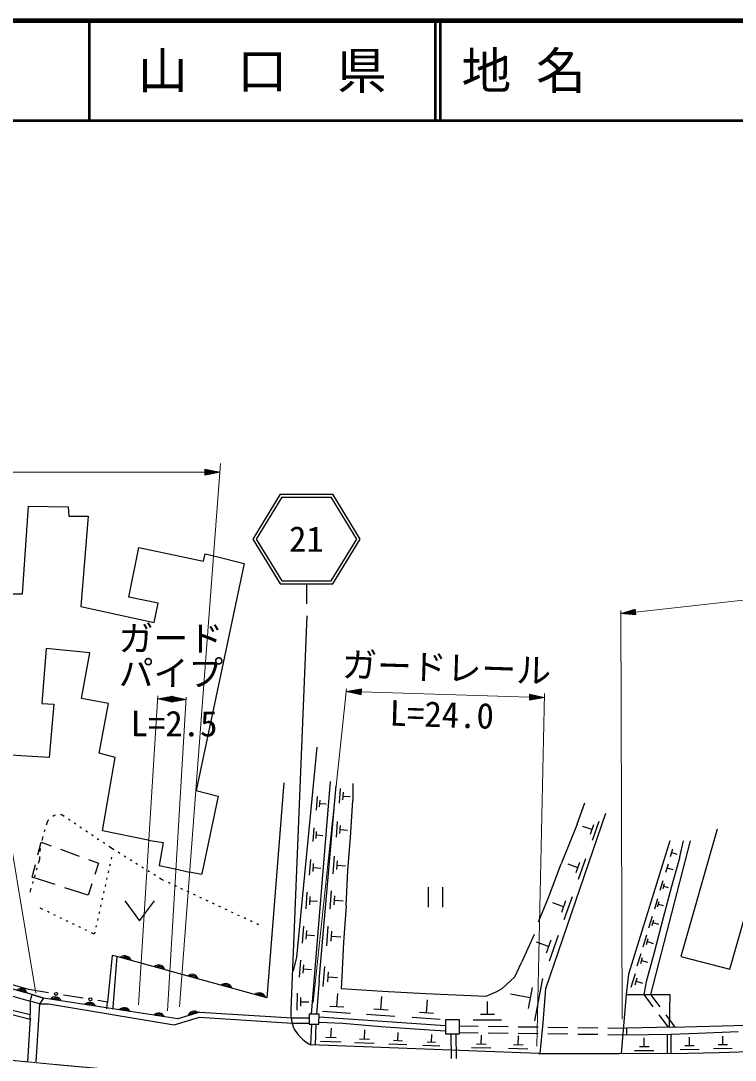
# Model space of a CAD drawing. Units: millimetres, scale not verified. Extents: x 40000 to 680000, y 20000 to 380000.
# Drawn here: x 326116 to 397878, y 275646 to 380000 of the extents above; entities that cross this region are included whole.
import ezdxf
from ezdxf.enums import TextEntityAlignment as Align

# ---------------------------------------------------------------- set-up
doc = ezdxf.new("R2010")
doc.units = ezdxf.units.MM
doc.header["$LTSCALE"] = 1000
doc.linetypes.add('CHAIN', pattern=[18.5, 12, -1.5, 3.5, -1.5])
for name, color, linetype, lineweight in [('M-BGD', 7, 'Continuous', 25), ('M-BMK', 2, 'CHAIN', 13), ('M-STR-HTXT', 7, 'Continuous', 13), ('M-STR-STRC', 7, 'Continuous', 25), ('M-TTL', 2, 'Continuous', 140), ('M-TTL-LINE', 7, 'Continuous', 50)]:
    doc.layers.add(name, color=color, linetype=linetype, lineweight=lineweight)
doc.layers.add('M-TTL-TXT', color=7, linetype='Continuous')
doc.styles.add('ＭＳ ゴシック', font='')
doc.styles.get('ＭＳ ゴシック').set_extended_font_data('MS Gothic')

msp = doc.modelspace()

# ---------------------------------------------------------------- linework, layer by layer
at = {"layer": 'M-BGD'}
for p, q in [((326289, 322467), (326882, 331273)), ((326882, 331273), (330861, 331188)), ((330861, 331188), (330946, 330257)), ((330946, 330257), (332893, 330257)), ((332893, 330257), (332131, 321197)), ((336957, 322129), (337973, 327124)), ((337973, 327124), (344469, 325746)), ((344469, 325746), (344593, 326354)), ((344593, 326354), (344632, 326497)), ((344632, 326497), (345509, 326277)), ((345509, 326277), (348557, 325515)), ((348557, 325515), (343731, 302740)), ((325358, 322467), (326289, 322467)), ((339921, 321536), (336957, 322129)), ((339497, 319589), (339921, 321536)), ((332131, 321197), (339497, 319589)), ((328660, 316964), (328237, 311461)), ((333063, 316541), (328660, 316964)), ((332216, 311969), (333063, 316541)), ((328237, 311461), (329422, 311376)), ((329422, 311376), (328976, 306051)), ((334925, 311461), (332216, 311969)), ((333994, 306465), (334925, 311461)), ((355838, 307058), (353806, 285976)), ((326120, 306211), (324298, 306323)), ((328976, 306051), (326120, 306211)), ((335603, 306042), (333994, 306465)), ((334333, 298676), (335603, 306042)), ((343731, 302740), (345932, 302147)), ((352536, 303502), (350843, 281912)), ((355314, 280265), (357238, 303612)), ((356092, 283690), (357806, 303216)), ((358140, 301444), (358244, 302933)), ((359479, 303417), (359479, 301724)), ((345932, 302147), (344323, 294527)), ((355828, 300751), (355924, 302130)), ((356128, 301077), (356176, 301766)), ((358464, 301796), (358516, 302540)), ((358490, 302168), (359185, 302120)), ((359225, 297999), (359479, 301724)), ((356152, 301422), (356795, 301377)), ((382000, 299353), (382762, 301470)), ((328788, 299661), (328670, 299254)), ((328939, 299783), (328788, 299661)), ((329477, 300221), (329327, 300098)), ((329603, 300231), (329477, 300221)), ((330227, 300281), (330101, 300271)), ((330480, 300112), (330227, 300281)), ((331061, 299722), (330895, 299834)), ((357826, 298046), (357935, 299609)), ((378867, 282843), (384879, 300454)), ((384193, 299617), (383507, 297699)), ((328530, 298774), (328474, 298582)), ((331643, 299333), (331477, 299444)), ((332225, 298944), (332059, 299055)), ((332807, 298555), (332641, 298666)), ((338905, 297745), (334333, 298676)), ((355487, 297589), (355583, 298967)), ((355787, 297914), (355835, 298604)), ((358166, 298415), (358220, 299197)), ((358193, 298806), (358923, 298756)), ((382000, 299353), (380391, 295374)), ((383466, 298795), (382571, 299114)), ((383638, 299275), (383295, 298316)), ((396055, 298845), (392414, 286061)), ((327836, 296265), (328168, 297534)), ((328168, 297534), (329171, 297171)), ((328334, 298102), (328216, 297695)), ((333389, 298166), (333223, 298277)), ((333971, 297777), (333805, 297888)), ((334553, 297387), (334386, 297499)), ((338905, 297745), (340429, 297491)), ((340429, 297491), (340005, 295205)), ((355811, 298259), (356454, 298215)), ((358971, 294697), (359225, 297999)), ((391313, 297660), (387165, 284283)), ((393345, 297660), (389381, 282245)), ((392329, 296051), (392668, 297660)), ((328054, 296885), (328035, 296589)), ((330111, 296829), (331991, 296147)), ((335221, 296940), (334968, 297109)), ((335475, 296782), (335221, 296940)), ((336069, 296412), (335900, 296518)), ((391392, 296103), (391625, 296868)), ((391508, 296485), (392018, 296330)), ((397325, 284791), (400881, 297237)), ((327985, 295794), (327872, 295411)), ((328004, 296090), (327985, 295794)), ((332930, 295805), (333933, 295442)), ((333933, 295442), (333557, 294301)), ((335080, 295333), (335036, 295138)), ((335233, 296018), (335189, 295821)), ((336664, 296042), (336494, 296148)), ((337258, 295672), (337088, 295778)), ((337852, 295302), (337682, 295408)), ((355131, 294213), (355242, 295805)), ((355477, 294589), (355533, 295385)), ((357492, 294373), (357614, 296121)), ((357872, 294785), (357933, 295659)), ((379121, 291987), (380391, 295374)), ((382247, 295495), (381873, 294448)), ((382853, 295869), (382105, 293774)), ((390913, 294537), (391170, 295376)), ((392329, 296051), (391483, 293088)), ((327250, 294028), (327583, 295298)), ((327731, 294931), (327675, 294739)), ((334926, 294650), (334882, 294455)), ((338446, 294933), (338277, 295038)), ((339041, 294563), (338871, 294668)), ((339635, 294193), (339465, 294298)), ((340005, 295205), (341614, 294866)), ((341614, 294866), (343053, 294527)), ((344279, 294288), (343053, 294527)), ((344323, 294527), (344279, 294288)), ((355505, 294987), (356248, 294936)), ((357903, 295222), (358719, 295166)), ((358801, 291141), (358971, 294697)), ((382060, 294971), (381082, 295320)), ((391041, 294956), (391601, 294786)), ((329583, 293273), (327250, 294028)), ((327337, 293588), (327280, 293396)), ((327534, 294259), (327478, 294068)), ((333244, 293351), (332868, 292211)), ((334620, 293284), (334576, 293089)), ((334773, 293967), (334729, 293772)), ((340314, 293770), (340059, 293928)), ((340487, 293689), (340314, 293770)), ((341121, 293393), (340940, 293478)), ((390354, 292705), (390652, 293681)), ((390624, 292890), (390773, 293378)), ((327139, 292916), (327027, 292533)), ((332868, 292211), (330535, 292965)), ((334466, 292601), (334422, 292406)), ((341755, 293097), (341574, 293182)), ((342390, 292801), (342208, 292886)), ((343024, 292505), (342843, 292589)), ((343658, 292209), (343477, 292293)), ((354777, 290859), (354892, 292508)), ((357197, 290815), (357324, 292650)), ((367020, 293025), (367020, 291025)), ((368520, 291025), (368520, 293025)), ((391483, 293088), (390636, 289955)), ((390698, 293134), (391154, 292995)), ((334160, 291235), (334116, 291040)), ((334313, 291918), (334269, 291723)), ((336552, 291649), (338052, 289649)), ((338052, 289649), (339552, 291649)), ((344292, 291912), (344111, 291997)), ((344927, 291616), (344745, 291701)), ((345561, 291320), (345380, 291405)), ((355136, 291248), (355193, 292073)), ((355164, 291661), (355934, 291608)), ((357596, 291248), (357659, 292165)), ((357628, 291707), (358484, 291648)), ((378105, 289532), (379121, 291987)), ((380617, 291061), (379544, 291444)), ((380822, 291636), (380412, 290487)), ((381487, 292046), (380666, 289748)), ((389790, 290857), (390106, 291892)), ((390076, 291053), (390233, 291570)), ((390155, 291311), (390637, 291164)), ((328347, 290777), (328061, 290914)), ((328978, 290474), (328798, 290561)), ((329609, 290172), (329429, 290258)), ((334006, 290552), (333962, 290357)), ((346195, 291024), (346014, 291109)), ((346830, 290728), (346648, 290813)), ((347464, 290432), (347283, 290516)), ((348098, 290136), (347917, 290220)), ((358801, 291141), (358547, 287500)), ((389204, 288939), (389563, 290114)), ((330240, 289869), (330060, 289956)), ((330872, 289567), (330691, 289653)), ((331503, 289264), (331322, 289350)), ((333700, 289186), (333656, 288991)), ((333853, 289869), (333809, 289674)), ((348732, 289839), (348551, 289924)), ((349367, 289543), (349185, 289628)), ((349993, 289251), (349820, 289332)), ((354416, 287412), (354534, 289107)), ((356863, 287133), (357000, 289112)), ((389529, 289161), (389708, 289748)), ((389618, 289455), (390167, 289288)), ((390636, 289955), (389705, 286315)), ((303768, 288093), (327051, 281573)), ((332134, 288961), (331954, 289048)), ((332765, 288659), (332585, 288745)), ((333502, 288306), (333216, 288443)), ((333546, 288503), (333502, 288306)), ((354784, 287812), (354843, 288659)), ((354814, 288236), (355605, 288181)), ((357293, 287600), (357362, 288590)), ((357327, 288095), (358251, 288032)), ((377682, 288262), (376412, 285468)), ((380099, 288162), (379176, 285579)), ((388616, 287015), (388992, 288244)), ((358547, 287500), (358378, 284029)), ((379121, 287055), (377915, 287485)), ((379352, 287701), (378890, 286409)), ((388956, 287247), (389144, 287862)), ((389050, 287555), (389624, 287380)), ((335288, 286169), (334841, 281489)), ((335772, 286061), (335288, 286169)), ((335772, 286061), (335349, 280981)), ((350843, 281912), (335772, 286061)), ((353806, 285976), (353467, 284621)), ((388033, 285106), (388416, 286360)), ((388380, 285343), (388571, 285970)), ((389705, 286315), (388943, 283521)), ((392414, 286061), (397325, 284791)), ((354125, 283982), (354243, 285674)), ((354493, 284381), (354552, 285228)), ((356499, 283031), (356641, 285063)), ((375735, 284029), (376412, 285468)), ((388476, 285656), (389061, 285478)), ((342314, 284276), (342291, 284283)), ((354522, 284805), (355312, 284750)), ((356941, 283511), (357012, 284527)), ((356976, 284019), (357925, 283954)), ((358378, 284029), (358293, 282843)), ((374465, 282843), (375735, 284029)), ((378531, 283854), (377718, 279607)), ((387165, 284283), (386911, 282251)), ((387428, 282963), (387856, 284367)), ((387816, 283228), (388030, 283930)), ((326900, 282743), (323572, 283693)), ((356092, 283690), (355810, 280257)), ((358293, 282843), (362442, 282589)), ((373872, 282505), (374465, 282843)), ((377478, 282955), (377072, 280831)), ((378570, 279382), (378867, 282843)), ((387923, 283579), (388578, 283379)), ((388943, 283521), (388689, 282251)), ((327074, 280203), (319469, 282028)), ((328914, 282425), (326900, 282743)), ((327051, 281573), (327246, 282228)), ((327246, 282228), (328382, 281890)), ((328382, 281890), (327983, 281319)), ((332371, 281879), (330396, 282191)), ((353877, 280659), (353916, 282375)), ((354230, 281080), (354250, 281938)), ((357866, 281007), (357955, 282331)), ((362292, 280706), (362381, 282030)), ((362442, 282589), (366760, 282335)), ((366760, 282335), (372856, 282081)), ((372856, 282081), (373872, 282505)), ((377275, 281893), (375292, 282271)), ((386911, 282251), (386436, 276322)), ((386911, 282251), (388689, 282251)), ((388689, 282251), (389612, 281008)), ((388689, 282251), (391322, 282228)), ((389381, 282245), (390305, 281002)), ((391322, 282228), (391254, 278943)), ((319841, 281554), (327058, 279781)), ((327983, 281319), (327051, 281573)), ((327051, 281573), (327051, 280219)), ((327983, 281319), (327644, 275477)), ((327983, 281319), (328914, 281319)), ((328914, 281319), (341529, 279203)), ((334841, 281489), (333853, 281645)), ((334756, 280811), (334841, 281489)), ((335349, 280981), (335333, 280774)), ((354240, 281509), (355040, 281491)), ((358575, 280958), (357156, 281055)), ((363002, 280657), (361583, 280754)), ((366876, 280394), (366965, 281719)), ((372993, 280225), (372992, 281553)), ((327051, 279880), (326797, 275477)), ((327058, 279781), (327074, 280203)), ((341529, 279203), (344064, 279957)), ((344064, 279957), (353383, 279372)), ((344084, 280461), (353391, 279899)), ((353391, 279899), (355089, 279888)), ((356080, 280006), (368778, 279119)), ((359246, 280343), (356408, 280536)), ((363673, 280042), (360835, 280235)), ((368256, 279730), (365418, 279923)), ((367585, 280346), (366166, 280442)), ((373704, 280225), (372281, 280225)), ((390209, 280205), (391133, 278962)), ((390902, 280199), (391825, 278956)), ((353383, 279372), (355080, 279361)), ((355251, 277177), (355334, 279275)), ((355702, 277160), (355785, 279258)), ((356072, 279453), (358463, 279372)), ((357275, 277900), (357312, 278870)), ((358463, 279372), (362273, 279033)), ((360640, 277756), (360675, 278689)), ((362273, 279033), (367183, 278695)), ((367183, 278695), (368778, 278600)), ((370192, 279089), (372073, 279064)), ((374415, 279655), (371570, 279657)), ((373073, 279051), (375072, 279025)), ((376072, 279011), (378072, 278985)), ((378301, 276324), (378570, 279382)), ((379072, 278972), (381072, 278946)), ((382072, 278933), (384072, 278906)), ((385072, 278893), (386952, 278868)), ((391567, 278949), (386952, 278868)), ((386952, 278868), (386952, 278209)), ((391567, 278949), (403590, 279287)), ((357795, 277880), (356755, 277920)), ((361140, 277736), (360140, 277775)), ((364460, 277574), (363547, 277609)), ((364003, 277592), (364035, 278443)), ((367367, 277435), (367397, 278220)), ((369321, 278278), (369341, 275815)), ((369813, 278278), (369834, 275815)), ((370192, 278429), (372073, 278404)), ((372369, 277246), (372385, 278152)), ((373073, 278391), (375072, 278365)), ((376072, 278352), (378072, 278326)), ((376080, 277176), (376096, 278082)), ((379072, 278312), (381072, 278286)), ((382072, 278273), (384072, 278247)), ((385072, 278234), (386952, 278209)), ((386952, 278209), (391398, 278271)), ((388739, 276980), (388740, 277877)), ((391047, 278266), (391047, 276284)), ((391398, 278271), (394107, 278356)), ((391398, 278271), (391398, 276281)), ((393294, 277094), (393277, 277971)), ((394107, 278356), (398171, 278525)), ((396637, 277189), (396621, 278066)), ((378105, 276324), (355251, 277177)), ((358299, 277444), (356220, 277524)), ((361625, 277317), (359624, 277394)), ((364902, 277192), (363077, 277262)), ((368196, 277066), (366513, 277130)), ((367788, 277419), (366947, 277451)), ((373333, 276839), (371391, 276876)), ((372854, 277237), (371883, 277255)), ((377043, 276770), (375101, 276806)), ((376565, 277167), (375594, 277185)), ((389699, 276593), (387777, 276598)), ((389219, 276979), (388258, 276981)), ((394240, 276736), (392361, 276701)), ((393763, 277103), (392824, 277086)), ((397584, 276830), (395705, 276796)), ((397107, 277197), (396168, 277180)), ((403836, 276636), (396270, 276388)), ((378105, 276324), (386233, 276324)), ((391529, 276281), (386233, 276324)), ((391398, 276281), (391398, 276282)), ((396270, 276388), (391529, 276281))]:
    msp.add_line(p, q, dxfattribs=at)
msp.add_lwpolyline([(344084, 280461), (341883, 279788), (328382, 281890), (327246, 282228), (303973, 288659), (294624, 289871), (294793, 295543)], dxfattribs=at)
for points in [[(355079, 279279), (356069, 279263), (356084, 280253), (355095, 280268)], [(370192, 279693), (368778, 279693), (368778, 278278), (370192, 278278)]]:
    msp.add_lwpolyline(points, close=True, dxfattribs=at)
for centre in [(329655, 282308), (333112, 281762)]:
    msp.add_circle(centre, 150, dxfattribs=at)
for centre, radius, start, end in [((336576, 285472), 654, 17.38787, 131.82971), ((336576, 285472), 523, 27.19911, 122.01847), ((336576, 285472), 392, 49.07556, 100.14202), ((339950, 284543), 654, 17.38787, 131.82971), ((339950, 284543), 523, 27.19911, 122.01847), ((339950, 284543), 392, 49.07556, 100.14202), ((343325, 283614), 654, 17.38787, 131.82971), ((343325, 283614), 523, 27.19911, 122.01847), ((343325, 283614), 392, 49.07556, 100.14202), ((326141, 282166), 654, 17.33194, 131.77378), ((346699, 282685), 654, 17.38787, 131.82971), ((346699, 282685), 523, 27.19911, 122.01847), ((346699, 282685), 392, 49.07556, 100.14202), ((326141, 282166), 523, 27.14318, 121.96254), ((326141, 282166), 392, 49.01963, 100.08608), ((329578, 281345), 654, 23.92894, 138.37077), ((329578, 281345), 523, 33.74017, 128.55954), ((350074, 281756), 654, 17.38787, 131.82971), ((350074, 281756), 523, 27.19911, 122.01847), ((350074, 281756), 392, 49.07556, 100.14202), ((329578, 281345), 392, 55.61663, 106.68308), ((333037, 280807), 654, 23.92894, 138.37077), ((333037, 280807), 523, 33.74017, 128.55954), ((333037, 280807), 392, 55.61663, 106.68308), ((336495, 280268), 654, 23.92894, 138.37077), ((336495, 280268), 523, 33.74017, 128.55954), ((336495, 280268), 392, 55.61663, 106.68308), ((339953, 279730), 654, 23.92894, 138.37077), ((339953, 279730), 523, 33.74017, 128.55954), ((339953, 279730), 392, 55.61663, 106.68308), ((343519, 279918), 654, 49.79119, 164.23303), ((343519, 279918), 523, 59.60243, 154.42179), ((343519, 279918), 392, 81.47888, 132.54534)]:
    msp.add_arc(centre, radius, start, end, dxfattribs=at)
msp.add_open_spline([(353251, 280727), (353240, 280349), (353239, 280225), (353276, 279906), (353318, 279541), (353337, 279326), (353479, 278988), (353621, 278653), (353756, 278490), (353984, 278207), (354195, 277944), (354333, 277808), (354598, 277599), (354837, 277411), (354940, 277350), (355251, 277177)], degree=3, knots=[0, 0, 0, 0, 1, 1, 1, 2, 2, 2, 3, 3, 3, 4, 4, 4, 5, 5, 5, 5], dxfattribs=at)
at = {"layer": 'M-BMK'}
msp.add_open_spline([(267626, 281306), (281326, 280041), (284794, 279728), (295790, 278634), (304662, 277751), (309625, 277184), (318497, 276301), (325346, 275619), (329182, 275224), (336040, 274637), (340310, 274272), (342704, 274096), (346978, 273792), (354221, 273277), (356541, 273183), (365537, 272718)], degree=3, knots=[0, 0, 0, 0, 1, 1, 1, 2, 2, 2, 3, 3, 3, 4, 4, 4, 5, 5, 5, 5], dxfattribs=at)
at = {"layer": 'M-STR-HTXT'}
for p, q in [((342068, 281009), (346176, 335548)), ((274746, 334674), (344610, 334674)), ((346110, 334674), (344610, 334974)), ((344610, 334974), (344610, 334374)), ((344910, 334914), (344610, 334914)), ((344610, 334854), (345210, 334854)), ((345510, 334794), (344610, 334794)), ((344610, 334734), (345810, 334734)), ((346110, 334674), (344610, 334374)), ((346110, 334674), (344610, 334674)), ((344610, 334614), (345810, 334614)), ((345510, 334554), (344610, 334554)), ((344610, 334494), (345210, 334494)), ((344910, 334434), (344610, 334434)), ((457787, 328338), (387868, 320644)), ((320496, 325099), (327627, 282367)), ((386520, 279776), (386376, 320798)), ((386377, 320480), (387836, 320942)), ((386377, 320480), (387868, 320644)), ((386377, 320480), (387901, 320346)), ((387862, 320704), (386669, 320573)), ((387875, 320585), (386682, 320453)), ((386961, 320665), (387855, 320764)), ((386987, 320427), (387882, 320525)), ((387849, 320823), (387252, 320758)), ((387888, 320465), (387292, 320400)), ((387544, 320850), (387842, 320883)), ((387596, 320373), (387895, 320406)), ((387901, 320346), (387836, 320942)), ((337953, 281221), (339896, 312222)), ((339878, 311932), (341384, 312197)), ((340480, 312038), (341380, 312017)), ((341381, 312077), (340782, 312091)), ((342744, 312110), (340860, 280613)), ((341083, 312144), (341383, 312137)), ((341237, 312201), (341223, 311601)), ((342132, 312000), (341233, 312021)), ((341234, 312081), (341834, 312067)), ((341535, 312134), (341235, 312141)), ((342729, 311866), (341237, 312201)), ((341370, 311597), (341384, 312197)), ((355471, 281429), (358848, 312938)), ((358820, 312676), (360328, 312929)), ((358820, 312676), (360309, 312329)), ((358820, 312676), (360319, 312629)), ((360317, 312569), (359117, 312607)), ((360321, 312689), (359121, 312727)), ((359415, 312537), (360315, 312509)), ((359423, 312777), (360323, 312749)), ((360313, 312449), (359713, 312468)), ((360324, 312809), (359725, 312828)), ((360011, 312399), (360311, 312389)), ((360026, 312878), (360326, 312869)), ((360309, 312329), (360328, 312929)), ((360319, 312629), (377216, 312099)), ((377225, 312399), (377206, 311799)), ((378715, 312052), (377206, 311799)), ((377214, 312039), (378413, 312001)), ((378715, 312052), (377216, 312099)), ((377218, 312159), (378417, 312121)), ((378119, 312190), (377220, 312219)), ((377222, 312279), (377821, 312260)), ((377523, 312329), (377223, 312339)), ((378715, 312052), (377225, 312399)), ((377958, 277051), (378724, 312456)), ((339878, 311932), (341370, 311597)), ((339878, 311932), (341377, 311897)), ((341376, 311837), (340176, 311865)), ((341379, 311957), (340179, 311985)), ((340475, 311798), (341375, 311777)), ((341373, 311717), (340773, 311731)), ((341072, 311664), (341372, 311657)), ((342729, 311866), (341223, 311601)), ((341524, 311654), (341224, 311661)), ((341226, 311721), (341825, 311707)), ((342127, 311760), (341227, 311781)), ((341228, 311841), (342428, 311813)), ((342729, 311866), (341230, 311901)), ((341231, 311961), (342431, 311933)), ((377508, 311849), (377208, 311859)), ((377210, 311919), (377810, 311900)), ((378112, 311951), (377212, 311979))]:
    msp.add_line(p, q, dxfattribs=at)
at = {"layer": 'M-STR-STRC'}
for p, q in [((352172, 332470), (349408, 327970)), ((352340, 332170), (349760, 327970)), ((352172, 332470), (357444, 332470)), ((352340, 332170), (357276, 332170)), ((359856, 327970), (357276, 332170)), ((360208, 327970), (357444, 332470)), ((349408, 327970), (352172, 323470)), ((349760, 327970), (352340, 323770)), ((357276, 323770), (359856, 327970)), ((357444, 323470), (360208, 327970)), ((352340, 323770), (357276, 323770)), ((352172, 323470), (357444, 323470)), ((354808, 323470), (354808, 321470)), ((354844, 320260), (353251, 280727))]:
    msp.add_line(p, q, dxfattribs=at)
at = {"layer": 'M-TTL'}
msp.add_line((680000, 380000), (40000, 380000), dxfattribs=at)
at = {"layer": 'M-TTL-LINE'}
for p, q in [((333000, 380000), (333000, 370000)), ((367750, 380000), (367750, 370000)), ((368250, 380000), (368250, 370000)), ((40000, 370000), (680000, 370000))]:
    msp.add_line(p, q, dxfattribs=at)

# ---------------------------------------------------------------- texts
at = {"layer": 'M-STR-HTXT', "style": 'ＭＳ ゴシック'}
for s, p in [('ガード', (335950, 315952)), ('パイプ', (335950, 312452))]:
    msp.add_text(s, height=2566, dxfattribs=at).set_placement(p, align=Align.BOTTOM_LEFT)
for s, rotation, p in [('ガードレール', 358.202, (358337, 313345)), ('L=24.0', 358.202, (363107, 308477)), ('L=2.5', 359.773, (337137, 307411))]:
    msp.add_text(s, height=2566, rotation=rotation, dxfattribs=at).set_placement(p, align=Align.BOTTOM_LEFT)
at = {"layer": 'M-STR-STRC', "style": 'ＭＳ ゴシック'}
msp.add_text('21', height=2566, dxfattribs=at).set_placement((354808, 327970), align=Align.MIDDLE_CENTER)
at = {"layer": 'M-TTL-TXT', "style": 'ＭＳ ゴシック'}
msp.add_text('山\u3000口\u3000県', height=3666, dxfattribs=at).set_placement((350375, 375000), align=Align.MIDDLE_CENTER)
msp.add_text('地 名', height=3666, dxfattribs=at).set_placement((370380, 375000), align=Align.MIDDLE_LEFT)

doc.saveas('drawing.dxf')
